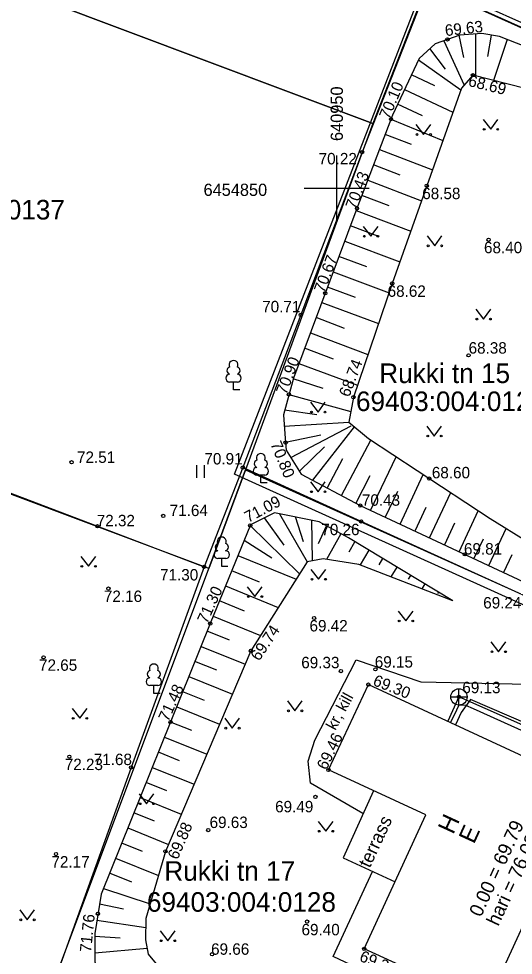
# Model space of a CAD drawing. Extents: x 640554 to 641020, y 6454407 to 6455050.
# Drawn here: x 640930.5 to 640960.8, y 6454803 to 6454860.4 of the extents above; entities that cross this region are included whole.
import ezdxf

# ---------------------------------------------------------------- set-up
doc = ezdxf.new("R2010")
doc.units = 0
for name, color, linetype in [('AED', 7, 'Continuous'), ('Default', 7, 'Continuous'), ('HALJASTUS', 7, 'Continuous'), ('HOONE', 7, 'Continuous'), ('KKAEV', 7, 'Continuous'), ('KORGUS-EH2000', 7, 'Continuous'), ('KTRASS', 7, 'Continuous'), ('MOOTPIIR', 7, 'Continuous'), ('MPKAABEL', 7, 'Continuous'), ('PIIR', 7, 'Continuous'), ('PUU', 7, 'Continuous'), ('RELJEEF', 7, 'Continuous'), ('TEE', 7, 'Continuous'), ('VORK', 7, 'Continuous'), ('VTRASS', 7, 'Continuous')]:
    doc.layers.add(name, color=color, linetype=linetype)

# ---------------------------------------------------------------- blocks, each defined once
blk = doc.blocks.new('VKORIS')
at = {"layer": 'Default'}
for p, q in [((0, 400), (0, -400)), ((-400, 0), (400, 0))]:
    blk.add_line(p, q, dxfattribs=at)
blk = doc.blocks.new('KAKAEV_37')
at = {"layer": 'KKAEV'}
for p, q in [((-1, 0), (1, 0)), ((0, -1), (0, 1))]:
    blk.add_line(p, q, dxfattribs=at)
blk.add_circle((0, 0), 1, dxfattribs=at)

msp = doc.modelspace()

# ---------------------------------------------------------------- linework, layer by layer
at = {"layer": 'AED'}
for points in [[(640955.57, 6454862.42), (640951.56, 6454852.2), (640947.8, 6454842.23), (640944.24, 6454832.87), (640941.87, 6454826.79), (640937.39, 6454814.5), (640932.22, 6454800.11)], [(640987.72, 6454842.37), (640990.03, 6454841.32), (640992.28, 6454845.84), (640981.87, 6454850.67), (640968.69, 6454856.56), (640957.52, 6454861.57), (640955.57, 6454862.42)], [(640901.09, 6454836.8), (640902.88, 6454841.54), (640912.43, 6454837.89), (640923.75, 6454833.68), (640935.32, 6454829.28), (640941.87, 6454826.79)], [(640976.76, 6454813.73), (640978.47, 6454817.37), (640972.46, 6454820.03), (640961.4, 6454825.08), (640951.5, 6454829.57), (640944.24, 6454832.87)]]:
    msp.add_lwpolyline(points, dxfattribs=at)
at = {"layer": 'HALJASTUS'}
for p, q in [((640958.991, 6454854.206), (640959.454, 6454853.6)), ((640959.454, 6454853.6), (640959.9, 6454854.206)), ((640954.869, 6454853.889), (640955.332, 6454853.282)), ((640955.332, 6454853.282), (640955.778, 6454853.889)), ((640951.638, 6454847.655), (640952.102, 6454847.049)), ((640952.102, 6454847.049), (640952.547, 6454847.655)), ((640955.553, 6454847.067), (640956.016, 6454846.461)), ((640956.016, 6454846.461), (640956.462, 6454847.067)), ((640958.543, 6454842.579), (640959.006, 6454841.973)), ((640959.006, 6454841.973), (640959.452, 6454842.579)), ((640948.396, 6454836.881), (640948.859, 6454836.274)), ((640948.859, 6454836.274), (640949.305, 6454836.881)), ((640955.529, 6454835.413), (640955.992, 6454834.806)), ((640955.992, 6454834.806), (640956.438, 6454835.413)), ((640941.41, 6454833.013), (640941.41, 6454832.252)), ((640941.865, 6454833.013), (640941.865, 6454832.252)), ((640948.396, 6454832), (640948.859, 6454831.393)), ((640948.859, 6454831.393), (640949.305, 6454832)), ((640934.307, 6454827.428), (640934.77, 6454826.822)), ((640934.77, 6454826.822), (640935.216, 6454827.428)), ((640948.426, 6454826.635), (640948.889, 6454826.028)), ((640948.889, 6454826.028), (640949.335, 6454826.635)), ((640944.519, 6454825.573), (640944.983, 6454824.967)), ((640944.983, 6454824.967), (640945.428, 6454825.573)), ((640953.779, 6454824.077), (640954.242, 6454823.471)), ((640954.242, 6454823.471), (640954.688, 6454824.077)), ((640959.47, 6454822.195), (640959.933, 6454821.589)), ((640959.933, 6454821.589), (640960.379, 6454822.195)), ((640946.979, 6454818.576), (640947.442, 6454817.969)), ((640947.442, 6454817.969), (640947.888, 6454818.576)), ((640933.776, 6454818.114), (640934.24, 6454817.508)), ((640934.24, 6454817.508), (640934.685, 6454818.114)), ((640943.133, 6454817.514), (640943.596, 6454816.907)), ((640943.596, 6454816.907), (640944.042, 6454817.514)), ((640937.876, 6454812.881), (640938.339, 6454812.274)), ((640938.339, 6454812.274), (640938.785, 6454812.881)), ((640948.872, 6454811.192), (640949.335, 6454810.585)), ((640949.335, 6454810.585), (640949.781, 6454811.192)), ((640930.557, 6454805.769), (640931.021, 6454805.162)), ((640931.021, 6454805.162), (640931.466, 6454805.769)), ((640939.178, 6454804.484), (640939.641, 6454803.877)), ((640939.641, 6454803.877), (640940.087, 6454804.484))]:
    msp.add_line(p, q, dxfattribs=at)
for centre in [(640959.053, 6454853.6), (640959.882, 6454853.6), (640954.931, 6454853.282), (640955.76, 6454853.282), (640951.701, 6454847.049), (640952.53, 6454847.049), (640955.615, 6454846.461), (640956.444, 6454846.461), (640958.605, 6454841.973), (640959.434, 6454841.973), (640948.458, 6454836.274), (640949.287, 6454836.274), (640955.591, 6454834.806), (640956.42, 6454834.806), (640948.458, 6454831.393), (640949.287, 6454831.393), (640934.369, 6454826.822), (640935.198, 6454826.822), (640948.488, 6454826.028), (640949.317, 6454826.028), (640944.582, 6454824.967), (640945.41, 6454824.967), (640953.841, 6454823.471), (640954.67, 6454823.471), (640959.532, 6454821.589), (640960.361, 6454821.589), (640947.041, 6454817.969), (640947.87, 6454817.969), (640933.839, 6454817.508), (640934.668, 6454817.508), (640943.195, 6454816.907), (640944.024, 6454816.907), (640937.938, 6454812.274), (640938.767, 6454812.274), (640948.934, 6454810.585), (640949.763, 6454810.585), (640930.619, 6454805.162), (640931.448, 6454805.162), (640939.24, 6454803.877), (640940.069, 6454803.877)]:
    msp.add_circle(centre, 0.055, dxfattribs=at)
at = {"layer": 'HOONE'}
msp.add_lwpolyline([(640951.948, 6454819.572), (640965.378, 6454813.372), (640959.205, 6454799.955), (640951.69, 6454803.378), (640955.479, 6454811.587), (640949.494, 6454814.341)], close=True, dxfattribs=at)
msp.add_lwpolyline([(640952.269, 6454813.065), (640950.399, 6454808.948), (640953.583, 6454807.478)], dxfattribs=at)
at = {"layer": 'KORGUS-EH2000'}
for centre in [(640956.797, 6454859.107), (640958.363, 6454856.917), (640953.336, 6454854.222), (640951.56, 6454852.2), (640955.534, 6454850.142), (640951.25, 6454848.754), (640959.323, 6454846.83), (640953.41, 6454844.158), (640949.3, 6454843.556), (640947.8, 6454842.23), (640958.095, 6454839.749), (640947.073, 6454837.352), (640951.028, 6454837.181), (640946.868, 6454834.403), (640933.738, 6454833.201), (640944.24, 6454832.87), (640955.682, 6454832.202), (640951.454, 6454830.541), (640939.363, 6454829.911), (640951.5, 6454829.57), (640935.32, 6454829.28), (640944.698, 6454829.328), (640957.857, 6454827.556), (640941.87, 6454826.79), (640935.999, 6454825.458), (640948.616, 6454823.654), (640942.247, 6454823.31), (640944.739, 6454821.644), (640932.022, 6454821.244), (640950.26, 6454820.4), (640952.38, 6454820.51), (640951.948, 6454819.572), (640957.505, 6454818.817), (640939.812, 6454817.281), (640933.601, 6454815.157), (640937.39, 6454814.5), (640949.494, 6454814.341), (640948.7, 6454812.69), (640942.124, 6454810.661), (640939.499, 6454809.355), (640932.782, 6454809.187), (640935.354, 6454805.531), (640948.19, 6454805.05), (640942.358, 6454803.052), (640951.69, 6454803.378)]:
    msp.add_circle(centre, 0.1, dxfattribs=at)
at = {"layer": 'KTRASS'}
for p, q in [((640957.505, 6454818.817), (640956.816, 6454817.325)), ((640975.404, 6454810.883), (640957.505, 6454818.817))]:
    msp.add_line(p, q, dxfattribs=at)
at = {"layer": 'MOOTPIIR'}
msp.add_lwpolyline([(640955.484, 6454862.783), (640997.213, 6454844.182), (640983.421, 6454814.532), (640943.732, 6454832.476)], close=True, dxfattribs=at)
at = {"layer": 'MPKAABEL'}
msp.add_lwpolyline([(640978.602, 6454817.328), (640970.079, 6454813.539), (640964.147, 6454816.097), (640958.214, 6454818.656), (640957.652, 6454817.873), (640957.297, 6454817.103)], dxfattribs=at)
at = {"layer": 'PIIR'}
for points in [[(640999.41, 6454869.38), (641000.54, 6454863.75), (640992.12, 6454846.02), (640955.53, 6454862.44), (640962.18, 6454880.16), (640968.56, 6454897.18)], [(640911.95, 6454869.07), (640920.55, 6454895.76), (640962.18, 6454880.16), (640955.53, 6454862.44), (640952.23, 6454853.96)], [(640911.95, 6454869.07), (640920.55, 6454895.76), (640962.18, 6454880.16), (640955.53, 6454862.44), (640952.23, 6454853.96)], [(640902.82, 6454841.42), (640911.95, 6454869.07), (640952.23, 6454853.96), (640944.4, 6454832.73), (640942.16, 6454826.69)], [(640902.82, 6454841.42), (640911.95, 6454869.07), (640952.23, 6454853.96), (640944.4, 6454832.73), (640942.16, 6454826.69)], [(640966.88, 6454793.12), (640960.44, 6454789.58), (640932.2, 6454800.15), (640942.16, 6454826.69), (640944.4, 6454832.73), (640978.51, 6454817.39)], [(640966.88, 6454793.12), (640960.44, 6454789.58), (640932.2, 6454800.15), (640942.16, 6454826.69), (640944.4, 6454832.73), (640978.51, 6454817.39)]]:
    msp.add_lwpolyline(points, close=True, dxfattribs=at)
at = {"layer": 'PUU'}
for p, q in [((640943.914, 6454838.114), (640943.434, 6454838.114)), ((640943.674, 6454837.639), (640943.674, 6454838.114)), ((640944.054, 6454837.639), (640943.674, 6454837.639)), ((640945.59, 6454832.41), (640945.11, 6454832.41)), ((640945.35, 6454831.935), (640945.35, 6454832.41)), ((640945.73, 6454831.935), (640945.35, 6454831.935)), ((640943.194, 6454827.295), (640942.714, 6454827.295)), ((640942.954, 6454826.82), (640942.954, 6454827.295)), ((640943.334, 6454826.82), (640942.954, 6454826.82)), ((640939.025, 6454819.513), (640938.545, 6454819.513)), ((640938.785, 6454819.038), (640938.785, 6454819.513)), ((640939.165, 6454819.038), (640938.785, 6454819.038))]:
    msp.add_line(p, q, dxfattribs=at)
for centre, radius, start, end in [((640943.674, 6454839.159), 0.277, 332.5799, 207.4201), ((640943.504, 6454838.811), 0.233, 109.02174, 253.14154), ((640943.844, 6454838.811), 0.233, 286.85082, 70.98591), ((640943.437, 6454838.351), 0.238, 90.0016, 269.3953), ((640943.912, 6454838.351), 0.238, 270.6047, 89.9984), ((640945.35, 6454833.455), 0.277, 332.5799, 207.4201), ((640945.18, 6454833.108), 0.233, 109.02174, 253.14154), ((640945.52, 6454833.108), 0.233, 286.85082, 70.98591), ((640945.113, 6454832.648), 0.238, 90.0016, 269.3953), ((640945.588, 6454832.648), 0.238, 270.6047, 89.9984), ((640942.954, 6454828.34), 0.277, 332.5799, 207.4201), ((640942.716, 6454827.533), 0.238, 90.0016, 269.3953), ((640942.784, 6454827.993), 0.233, 109.02174, 253.14154), ((640943.124, 6454827.993), 0.233, 286.85082, 70.98591), ((640943.191, 6454827.533), 0.238, 270.6047, 89.9984), ((640938.615, 6454820.21), 0.233, 109.02174, 253.14154), ((640938.785, 6454820.558), 0.277, 332.5799, 207.4201), ((640938.955, 6454820.21), 0.233, 286.85082, 70.98591), ((640938.547, 6454819.75), 0.238, 90.0016, 269.3953), ((640939.022, 6454819.75), 0.238, 270.6047, 89.9984)]:
    msp.add_arc(centre, radius, start, end, dxfattribs=at)
at = {"layer": 'RELJEEF'}
for p, q in [((640957.812, 6454857.996), (640957.522, 6454859.367)), ((640958.518, 6454859.44), (640958.517, 6454856.878)), ((640959.28, 6454858.053), (640959.509, 6454859.366)), ((640956.581, 6454859.03), (640957.822, 6454856.31)), ((640960.467, 6454859.099), (640959.629, 6454856.592)), ((640956.677, 6454857.292), (640955.727, 6454858.549)), ((640955.021, 6454857.849), (640957.619, 6454856.015)), ((640956.032, 6454856.268), (640954.595, 6454856.944)), ((640954.169, 6454856.04), (640957.133, 6454854.644)), ((640955.276, 6454854.432), (640953.743, 6454855.135)), ((640953.336, 6454854.222), (640956.516, 6454852.907)), ((640954.597, 6454852.671), (640952.98, 6454853.288)), ((640952.623, 6454852.354), (640955.879, 6454851.111)), ((640953.905, 6454850.794), (640952.267, 6454851.419)), ((640951.91, 6454850.485), (640955.209, 6454849.226)), ((640953.215, 6454848.918), (640951.554, 6454849.551)), ((640951.198, 6454848.616), (640954.544, 6454847.352)), ((640952.53, 6454847.049), (640950.847, 6454847.68)), ((640950.496, 6454846.744), (640953.878, 6454845.475)), ((640951.844, 6454845.17), (640950.144, 6454845.807)), ((640949.793, 6454844.871), (640953.215, 6454843.587)), ((640951.167, 6454843.288), (640949.442, 6454843.935)), ((640949.091, 6454842.998), (640952.569, 6454841.694)), ((640950.492, 6454841.404), (640948.739, 6454842.062)), ((640948.388, 6454841.126), (640951.922, 6454839.8)), ((640949.818, 6454839.521), (640948.037, 6454840.19)), ((640947.686, 6454839.253), (640951.278, 6454837.914)), ((640949.178, 6454837.723), (640947.338, 6454838.316)), ((640947.073, 6454837.352), (640950.872, 6454836.306)), ((640948.796, 6454836.101), (640946.807, 6454836.387)), ((640946.79, 6454835.4), (640950.757, 6454835.663)), ((640947.186, 6454833.488), (640950.902, 6454835.427)), ((640948.536, 6454832.097), (640951.093, 6454835.378)), ((640949.023, 6454834.855), (640946.868, 6454834.403)), ((640949.257, 6454834.139), (640947.723, 6454832.644)), ((640950.3, 6454831.156), (640952.109, 6454834.549)), ((640952.082, 6454830.249), (640953.648, 6454833.538)), ((640950.368, 6454833.408), (640949.418, 6454831.627)), ((640952.036, 6454832.361), (640951.183, 6454830.686)), ((640953.894, 6454829.404), (640955.312, 6454832.445)), ((640953.728, 6454831.413), (640952.988, 6454829.826)), ((640955.707, 6454828.559), (640957.001, 6454831.335)), ((640946.492, 6454830.044), (640948.192, 6454827.105)), ((640955.479, 6454830.436), (640954.801, 6454828.981)), ((640957.52, 6454827.714), (640958.691, 6454830.226)), ((640946.789, 6454828.113), (640945.572, 6454829.795)), ((640947.966, 6454828.318), (640947.472, 6454829.844)), ((640948.452, 6454829.643), (640948.499, 6454827.178)), ((640957.23, 6454829.458), (640956.614, 6454828.136)), ((640944.698, 6454829.328), (640947.695, 6454826.383)), ((640948.887, 6454828.22), (640949.378, 6454829.298)), ((640959.333, 6454826.869), (640960.393, 6454829.144)), ((640946.026, 6454827.33), (640944.321, 6454828.402)), ((640950.256, 6454828.819), (640949.378, 6454827.246)), ((640950.761, 6454827.704), (640951.124, 6454828.323)), ((640958.982, 6454828.483), (640958.426, 6454827.291)), ((640951.981, 6454827.807), (640951.438, 6454826.905)), ((640943.944, 6454827.476), (640947.508, 6454826.024)), ((640952.612, 6454826.916), (640952.838, 6454827.292)), ((640960.744, 6454827.53), (640960.239, 6454826.446)), ((640953.695, 6454826.776), (640953.333, 6454826.174)), ((640945.266, 6454825.858), (640943.567, 6454826.55)), ((640954.416, 6454826.035), (640954.552, 6454826.261)), ((640943.19, 6454825.623), (640946.422, 6454824.307)), ((640955.408, 6454825.745), (640955.227, 6454825.444)), ((640956.22, 6454825.154), (640956.265, 6454825.229)), ((640944.346, 6454824.073), (640942.812, 6454824.697)), ((640957.122, 6454824.714), (640957.122, 6454824.714)), ((640942.435, 6454823.771), (640945.338, 6454822.592)), ((640943.428, 6454822.291), (640942.059, 6454822.845)), ((640941.685, 6454821.917), (640944.389, 6454820.825)), ((640942.654, 6454820.448), (640941.31, 6454820.99)), ((640940.936, 6454820.063), (640943.605, 6454818.985)), ((640941.887, 6454818.6), (640940.561, 6454819.136)), ((640940.187, 6454818.208), (640942.82, 6454817.145)), ((640941.12, 6454816.753), (640939.812, 6454817.281)), ((640939.438, 6454816.354), (640942.036, 6454815.305)), ((640940.353, 6454814.906), (640939.063, 6454815.427)), ((640938.689, 6454814.5), (640941.251, 6454813.465)), ((640939.587, 6454813.058), (640938.314, 6454813.572)), ((640937.94, 6454812.645), (640940.467, 6454811.624)), ((640938.82, 6454811.211), (640937.565, 6454811.718)), ((640937.191, 6454810.791), (640939.682, 6454809.784)), ((640938.083, 6454809.352), (640936.816, 6454809.863)), ((640936.442, 6454808.936), (640939.069, 6454807.875)), ((640937.428, 6454807.459), (640936.067, 6454808.009)), ((640935.693, 6454807.082), (640938.566, 6454806.146)), ((640936.916, 6454805.813), (640935.451, 6454806.117)), ((640935.288, 6454805.131), (640938.291, 6454804.681)), ((640936.717, 6454804.037), (640935.155, 6454804.142)), ((640935.155, 6454803.142), (640938.375, 6454803.413))]:
    msp.add_line(p, q, dxfattribs=at)
for points in [[(640970.44, 6454852.67), (640966.475, 6454856.231), (640963.231, 6454858.015), (640959.987, 6454859.287), (640958.911, 6454859.465), (640957.556, 6454859.378), (640956.038, 6454858.836), (640955.062, 6454857.936), (640953.433, 6454854.475), (640951.25, 6454848.754), (640947.35, 6454838.358), (640946.732, 6454836.113), (640946.851, 6454834.648), (640946.901, 6454833.937), (640947.833, 6454832.472), (640951.454, 6454830.541), (640964.261, 6454824.571), (640973.28, 6454821.17)], [(640970.44, 6454852.67), (640962.603, 6454855.828), (640958.363, 6454856.917), (640957.658, 6454856.125), (640953.41, 6454844.158), (640951.028, 6454837.181), (640950.757, 6454835.663), (640951.949, 6454834.654), (640959.415, 6454829.75), (640973.28, 6454821.17)], [(640957.122, 6454824.714), (640950.728, 6454828.562), (640948.923, 6454829.546), (640946.193, 6454830.106), (640944.714, 6454829.365), (640942.247, 6454823.31), (640935.553, 6454806.736), (640935.155, 6454804.325), (640935.155, 6454802.579), (640935.762, 6454801.079), (640936.71, 6454799.978), (640939.139, 6454798.687), (640944.05, 6454796.851), (640955.888, 6454792.504), (640957.259, 6454792.093)], [(640957.122, 6454824.714), (640951.368, 6454826.932), (640949.168, 6454827.279), (640948.192, 6454827.105), (640944.739, 6454821.644), (640939.499, 6454809.355), (640938.3, 6454805.231), (640938.278, 6454803.929), (640938.441, 6454803.061), (640939.428, 6454801.868), (640947.972, 6454797.552), (640957.259, 6454792.093)]]:
    msp.add_lwpolyline(points, dxfattribs=at)
at = {"layer": 'TEE'}
for points in [[(640951.604, 6454811.671), (640948.391, 6454813.541), (640948.248, 6454814.887), (640948.663, 6454816.176), (640951.195, 6454821.084), (640955.168, 6454819.753), (640961.72, 6454819.61)], [(640974.59, 6454809.17), (640970.118, 6454811.246), (640968.108, 6454811.753), (640966.952, 6454811.31), (640965.844, 6454810.359), (640964.405, 6454807.163), (640963.957, 6454807.365), (640960.249, 6454799.127), (640959.218, 6454798.481), (640949.789, 6454802.908), (640952.195, 6454808.119)]]:
    msp.add_lwpolyline(points, dxfattribs=at)
at = {"layer": 'VTRASS'}
msp.add_lwpolyline([(640975.209, 6454810.508), (640958.391, 6454818.087), (640957.919, 6454818.3), (640957.505, 6454818.317), (640957.347, 6454818), (640956.997, 6454817.241)], dxfattribs=at)

# ---------------------------------------------------------------- block references
at = {"layer": 'KKAEV', "xscale": 0.5, "yscale": 0.5}
msp.add_blockref('KAKAEV_37', (640957.505, 6454818.817), dxfattribs=at)
at = {"layer": 'VORK', "xscale": 0.005, "yscale": 0.005}
msp.add_blockref('VKORIS', (640950, 6454850), dxfattribs=at)
msp.add_blockref('VKORIS', (640950, 6454850), dxfattribs=at)

# ---------------------------------------------------------------- texts
at = {"layer": 'HOONE'}
for s, height, rotation, p in [('terrass', 0.81, 64.99556, (640952.036, 6454808.293)), ('H', 1.08, 65.31549, (640957.152, 6454810.347)), ('0.00 = 69.79', 0.84375, 65.06864, (640958.857, 6454805.281)), ('E', 1.08, 65.31549, (640958.428, 6454809.76)), ('hari = 76.08', 0.84375, 65.06864, (640959.92, 6454804.726))]:
    msp.add_text(s, height=height, rotation=rotation, dxfattribs=at).set_placement(p)
at = {"layer": 'KORGUS-EH2000'}
for s, rotation, p in [(' 69.63', 6.52399, (640956.426, 6454859.278)), (' 70.10', 67.02464, (640953.12, 6454853.933)), (' 68.69', 346.0235, (640957.777, 6454856.33)), (' 70.43', 68.88082, (640951.073, 6454848.411)), (' 70.67', 69.28134, (640949.146, 6454843.29)), (' 70.90', 68.91248, (640946.815, 6454837.057)), (' 68.74', 69.09442, (640950.677, 6454836.904)), (' 70.80', 292.44902, (640945.824, 6454834.566)), (' 71.09', 28.04927, (640944.347, 6454829.352)), (' 71.30', 65.53098, (640941.941, 6454823.025)), (' 69.74', 55.95633, (640945.096, 6454820.758)), ('69.30', 338.18667, (640952.177, 6454819.558)), (' 71.48', 65.23899, (640939.554, 6454817.022)), (' 69.46', 63.96789, (640949.259, 6454814.059)), (' 69.88', 66.38426, (640940.135, 6454808.559)), (' 71.76', 84.24914, (640934.907, 6454802.886)), ('69.31', 337.02149, (640951.344, 6454802.667))]:
    msp.add_text(s, height=0.7, rotation=rotation, dxfattribs=at).set_placement(p)
for s, p in [(' 70.22', (640948.638, 6454851.453)), (' 68.58', (640954.994, 6454849.319)), (' 68.40', (640958.783, 6454846.008)), (' 68.62', (640952.87, 6454843.335)), (' 70.71', (640945.172, 6454842.388)), (' 68.38', (640957.838, 6454839.856)), ('72.51', (640934.07, 6454833.159)), (' 70.91', (640941.628, 6454833.063)), (' 68.60', (640955.583, 6454832.214)), (' 70.43', (640951.291, 6454830.534)), ('71.64', (640939.759, 6454829.901)), (' 72.32', (640935.021, 6454829.276)), (' 70.26', (640948.802, 6454828.73)), (' 69.81', (640957.553, 6454827.543)), (' 71.30', (640938.907, 6454825.953)), (' 72.16', (640935.459, 6454824.635)), (' 69.24', (640958.734, 6454824.24)), (' 69.42', (640948.076, 6454822.831)), (' 72.65', (640931.481, 6454820.421)), (' 69.33', (640947.57, 6454820.575)), (' 69.15', (640952.082, 6454820.615)), ('69.13', (640957.714, 6454819.045)), (' 71.68', (640934.839, 6454814.64)), (' 72.23', (640933.061, 6454814.334)), (' 69.49', (640945.967, 6454811.746)), (' 69.63', (640941.945, 6454810.784)), (' 72.17', (640932.242, 6454808.364)), (' 69.40', (640947.588, 6454804.21)), (' 69.66', (640942.038, 6454803.018))]:
    msp.add_text(s, height=0.7, dxfattribs=at).set_placement(p)
at = {"layer": 'PIIR'}
for s, p in [('69403:004:0137', (640921.728, 6454848.075)), ('69403:004:0137', (640921.728, 6454848.075)), ('Rukki tn 15', (640952.616, 6454838.051)), ('69403:004:0127', (640951.187, 6454836.335)), ('Rukki tn 17', (640939.429, 6454807.552)), ('Rukki tn 17', (640939.429, 6454807.552)), ('69403:004:0128', (640938.359, 6454805.653)), ('69403:004:0128', (640938.359, 6454805.653))]:
    msp.add_text(s, height=1.2, dxfattribs=at).set_placement(p)
at = {"layer": 'TEE'}
msp.add_text('kr, kill', height=0.7, rotation=61.53286, dxfattribs=at).set_placement((640949.92, 6454816.725))
at = {"layer": 'VORK'}
msp.add_text('640950', height=0.75, rotation=90, dxfattribs=at).set_placement((640950.384, 6454852.882))
msp.add_text('640950', height=0.75, rotation=90, dxfattribs=at).set_placement((640950.384, 6454852.882))
msp.add_text('6454850', height=0.75, dxfattribs=at).set_placement((640941.834, 6454849.519))

doc.saveas('drawing.dxf')
